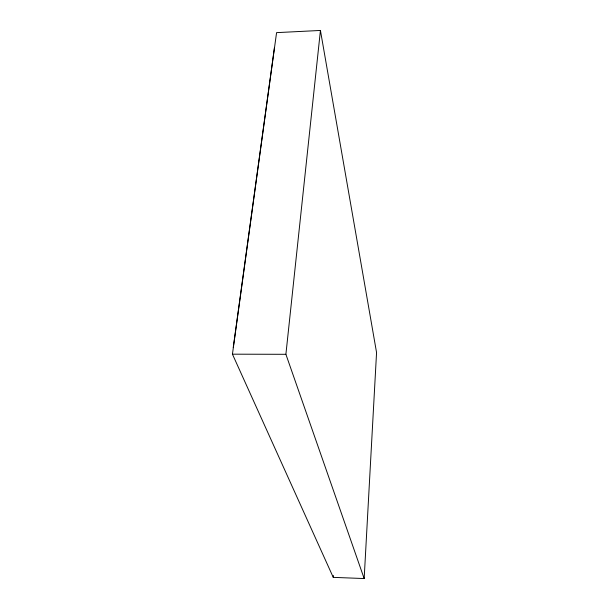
<?xml version="1.0" encoding="UTF-8"?>
<svg xmlns="http://www.w3.org/2000/svg" width="609" height="609" viewBox="0 0 609 609"><rect width="100%" height="100%" fill="white"/><g stroke="black" fill="none" stroke-linecap="round" stroke-linejoin="round"><path stroke-width="0.91" d="M364.167 578.55L376.56 352.542L320.433 30.45L276.577 32.635L232.44 354.179L333.252 577.37L364.167 578.55L285.895 354.301L320.433 30.45M333.252 577.37L333.382 575.475M233.239 347.556L274.446 47.548M232.44 354.179L285.895 354.301"/></g></svg>
